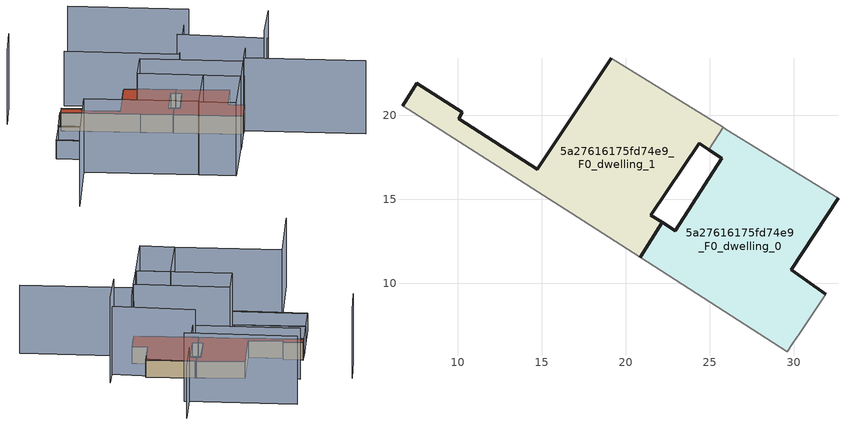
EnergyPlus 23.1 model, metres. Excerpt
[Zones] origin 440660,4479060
5a27616175fd74e9_F0_dwelling_0
 floor ground (EU_floor_Construction): 30.35,7.04 31.91,9.37 29.83,10.82 32.63,15.05 25.95,19.18 25.78,19.28 24.93,17.95 25.72,17.44 22.95,13.13 22.16,13.62 20.84,11.56 29.61,5.93 29.94,6.43 z0
 wall outside (EU_wall_Construction): 32.63,15.05 29.83,10.82 31.91,9.37 / 20.84,11.56 22.16,13.62 22.95,13.13 25.72,17.44 24.93,17.95 z0:3
 wall adiabatic (EU_wall_Construction): 31.91,9.37 30.35,7.04 29.94,6.43 29.61,5.93 20.84,11.56 / 25.78,19.28 25.95,19.18 32.63,15.05 z0:3
 wall to 5a27616175fd74e9_F0_dwelling_1 (EU_wall_Construction): 24.93,17.95 25.78,19.28 z0:3
 roof outside (EU_roof_Construction): 32.63,15.05 29.83,10.82 31.91,9.37 30.35,7.04 29.94,6.43 29.61,5.93 20.84,11.56 22.16,13.62 22.95,13.13 25.72,17.44 24.93,17.95 25.78,19.28 25.95,19.18 z3
5a27616175fd74e9_F0_dwelling_1
 floor ground (EU_floor_Construction): 22.16,13.62 21.49,14.04 24.35,18.33 24.93,17.95 25.78,19.28 19.14,23.4 14.73,16.79 10.04,19.81 10.26,20.19 7.55,21.9 6.7,20.59 16.72,14.2 20.84,11.56 z0
 wall outside (EU_wall_Construction): 24.93,17.95 24.35,18.33 21.49,14.04 22.16,13.62 20.84,11.56 / 6.7,20.59 7.55,21.9 10.26,20.19 10.04,19.81 14.73,16.79 19.14,23.4 z0:3
 wall adiabatic (EU_wall_Construction): 19.14,23.4 25.78,19.28 / 20.84,11.56 16.72,14.2 6.7,20.59 z0:3
 roof outside (EU_roof_Construction): 25.78,19.28 24.93,17.95 24.35,18.33 21.49,14.04 22.16,13.62 20.84,11.56 16.72,14.2 6.7,20.59 7.55,21.9 10.26,20.19 10.04,19.81 14.73,16.79 19.14,23.4 z3
shading: 26.56,2.04 33.45,10.99 / 34.65,31.64 25.97,18.53 / 25.97,18.53 11.65,28.02 z0:9; -4.08,-3.73 2.43,6.34 / 2.43,6.34 16.87,-2.99 / 45.49,-2.91 30.35,7.04 / 30.35,7.04 32.2,9.85 / 36.91,11.19 25.93,19.19 / 4.28,31.79 1.05,26.59 / 31.76,25.88 16.82,35.94 / 21.42,-6.19 16.78,-3.07 / 16.78,-3.07 22.03,4.73 / 22.03,4.73 26.67,1.61 / 26.67,1.61 21.42,-6.19 / 26.73,1.57 13.87,10.16 / 13.87,10.16 16.77,14.5 / 16.77,14.5 29.63,5.92 / 29.63,5.92 26.73,1.57 z0:12; 34.53,8.19 38.52,13.9 z0:15; 1.4,12.69 12.49,5.16 / 1.26,12.48 4.18,16.8 / 4.18,16.8 16.22,8.66 / 16.22,8.66 13.3,4.34 / 13.3,4.34 1.26,12.48 / 6.62,20.64 16.72,14.2 / 16.72,14.2 14.11,10.1 / 14.11,10.1 4.01,16.54 / 4.01,16.54 6.62,20.64 z0:3
[Building]
EU S2 Campaign: North Axis=0; Terrain=City; Solar Distribution=FullExterior
[Site:Location]
Madrid: Latitude=40.5; Longitude=-3.5; Time Zone=1; Elevation=609
[SizingPeriod:WeatherFileDays]
AnnualSizingPeriod: Begin Month=1; Begin Day of Month=1; End Month=12; End Day of Month=31; Day of Week for Start Day=Monday; Use Weather File Daylight Saving Period=No; Use Weather File Rain and Snow Indicators=No
[MATERIAL]
EU_InternalMass_Material: Roughness=MediumRough; Thickness=0.1; Conductivity=1; Density=1800; Specific Heat=900; Thermal Absorptance=0.9; Solar Absorptance=0.7; Visible Absorptance=0.7
[MATERIAL:NOMASS] Roughness=MediumRough; Thermal Absorptance=0.9; Solar Absorptance=0.7; Visible Absorptance=0.7
Name | Thermal Resistance
EU_wall_NoMass | 0.380735
EU_roof_NoMass | 0.646412
EU_floor_NoMass | 0.834376
[CONSTRUCTION]
EU_wall_Construction: EU_wall_NoMass
EU_roof_Construction: EU_roof_NoMass
EU_floor_Construction: EU_floor_NoMass
EU_InternalMass_Construction: EU_InternalMass_Material
[ZONE] Type=1; Multiplier=1; Ceiling Height=autocalculate; Floor Area=autocalculate; Part of Total Floor Area=Yes
Name | Volume
5a27616175fd74e9_F0_dwelling_0 | 238.455
5a27616175fd74e9_F0_dwelling_1 | 238.447
[INTERNALMASS] Construction=EU_InternalMass_Construction
Name | Zone or ZoneList | Surface Area
5a27616175fd74e9_F0_dwelling_0_EU_InternalMass | 5a27616175fd74e9_F0_dwelling_0 | 79.485
5a27616175fd74e9_F0_dwelling_1_EU_InternalMass | 5a27616175fd74e9_F0_dwelling_1 | 79.4822
[OTHEREQUIPMENT] Fuel Type=Electricity; Design Level Calculation Method=Watts/Area; Power per Zone Floor Area=1; Fraction Latent=0; Fraction Radiant=0; Fraction Lost=0; Carbon Dioxide Generation Rate=0; EndUse Subcategory=EU_Step8_InternalGains
Name | Zone or ZoneList or Space or SpaceList | Schedule
EU_Step8_InternalGain_5a27616175fd74e9_F0_dwelling_0_f000 | 5a27616175fd74e9_F0_dwelling_0 | EU_Step8_GainSchedule_5a27616175fd74e9_F0_dwelling_0_f000
EU_Step8_InternalGain_5a27616175fd74e9_F0_dwelling_1_f000 | 5a27616175fd74e9_F0_dwelling_1 | EU_Step8_GainSchedule_5a27616175fd74e9_F0_dwelling_1_f000
[ZONEVENTILATION:DESIGNFLOWRATE] Schedule=EU_AlwaysOn; Design Flow Rate Calculation Method=AirChanges/Hour; Air Changes per Hour=0.68; Ventilation Type=Natural; Fan Pressure Rise=0; Fan Total Efficiency=1; Constant Term Coefficient=1; Temperature Term Coefficient=0; Velocity Term Coefficient=0; Velocity Squared Term Coefficient=0; Minimum Indoor Temperature=-100; Maximum Indoor Temperature=100; Delta Temperature=-100; Minimum Outdoor Temperature=-100; Maximum Outdoor Temperature=100; Maximum Wind Speed=40
Name | Zone or ZoneList or Space or SpaceList
EU_ConstantAir_5a27616175fd74e9_F0_dwelling_0 | 5a27616175fd74e9_F0_dwelling_0
EU_ConstantAir_5a27616175fd74e9_F0_dwelling_1 | 5a27616175fd74e9_F0_dwelling_1
[HVACTEMPLATE:THERMOSTAT] Constant Heating Setpoint=20; Constant Cooling Setpoint=50
EU_HeatOnly_5a27616175fd74e9_F0_dwelling_0; EU_HeatOnly_5a27616175fd74e9_F0_dwelling_1
[HVACTEMPLATE:ZONE:IDEALLOADSAIRSYSTEM] System Availability Schedule=EU_AlwaysOn; Maximum Heating Supply Air Temperature=50; Minimum Cooling Supply Air Temperature=13; Maximum Heating Supply Air Humidity Ratio=0.0156; Minimum Cooling Supply Air Humidity Ratio=0.0077; Heating Limit=NoLimit; Cooling Limit=NoLimit; Heating Availability Schedule=EU_AlwaysOn; Cooling Availability Schedule=EU_CoolingOff; Dehumidification Control Type=ConstantSensibleHeatRatio; Cooling Sensible Heat Ratio=0.7; Dehumidification Setpoint=60; Humidification Control Type=None; Humidification Setpoint=30; Outdoor Air Method=None; Outdoor Air Flow Rate per Person=0.00944; Outdoor Air Flow Rate per Zone Floor Area=0; Outdoor Air Flow Rate per Zone=0; Demand Controlled Ventilation Type=None; Outdoor Air Economizer Type=NoEconomizer; Heat Recovery Type=None; Sensible Heat Recovery Effectiveness=0.7; Latent Heat Recovery Effectiveness=0.65
Name | Template Thermostat
5a27616175fd74e9_F0_dwelling_0 | EU_HeatOnly_5a27616175fd74e9_F0_dwelling_0
5a27616175fd74e9_F0_dwelling_1 | EU_HeatOnly_5a27616175fd74e9_F0_dwelling_1
[SIZING:ZONE] Zone Cooling Design Supply Air Temperature Input Method=SupplyAirTemperature; Zone Cooling Design Supply Air Temperature=13; Zone Heating Design Supply Air Temperature Input Method=SupplyAirTemperature; Zone Heating Design Supply Air Temperature=50; Zone Cooling Design Supply Air Humidity Ratio=0.008; Zone Heating Design Supply Air Humidity Ratio=0.008; Cooling Design Air Flow Method=DesignDay; Cooling Design Air Flow Rate=0; Cooling Minimum Air Flow per Zone Floor Area=0.000762; Cooling Minimum Air Flow=0; Cooling Minimum Air Flow Fraction=0.2; Heating Design Air Flow Method=DesignDay; Heating Design Air Flow Rate=0; Heating Maximum Air Flow per Zone Floor Area=0.002032; Heating Maximum Air Flow=0.141576; Heating Maximum Air Flow Fraction=0.3; Account for Dedicated Outdoor Air System=No; Dedicated Outdoor Air System Control Strategy=NeutralSupplyAir; Dedicated Outdoor Air Low Setpoint Temperature for Design=autosize; Dedicated Outdoor Air High Setpoint Temperature for Design=autosize; Zone Load Sizing Method=Sensible Load Only No Latent Load; Zone Latent Cooling Design Supply Air Humidity Ratio Input Method=HumidityRatioDifference; Zone Cooling Design Supply Air Humidity Ratio Difference=0.005; Zone Latent Heating Design Supply Air Humidity Ratio Input Method=HumidityRatioDifference; Zone Humidification Design Supply Air Humidity Ratio Difference=0.005
5a27616175fd74e9_F0_dwelling_0; 5a27616175fd74e9_F0_dwelling_1
[SCHEDULE:CONSTANT]
Name | Hourly Value
EU_AlwaysOn | 1
EU_CoolingOff | 0
[SCHEDULE:FILE] Column Number=1; Rows to Skip at Top=0; Number of Hours of Data=8760; Column Separator=Comma; Interpolate to Timestep=No; Minutes per Item=60; Adjust Schedule for Daylight Savings=Yes
Name | File
EU_Step8_GainSchedule_5a27616175fd74e9_F0_dwelling_0_f000 | ../../schedules/5a27616175fd74e9/5a27616175fd74e9_F0_dwelling_0_f000_gain.csv
EU_Step8_GainSchedule_5a27616175fd74e9_F0_dwelling_1_f000 | ../../schedules/5a27616175fd74e9/5a27616175fd74e9_F0_dwelling_1_f000_gain.csv
